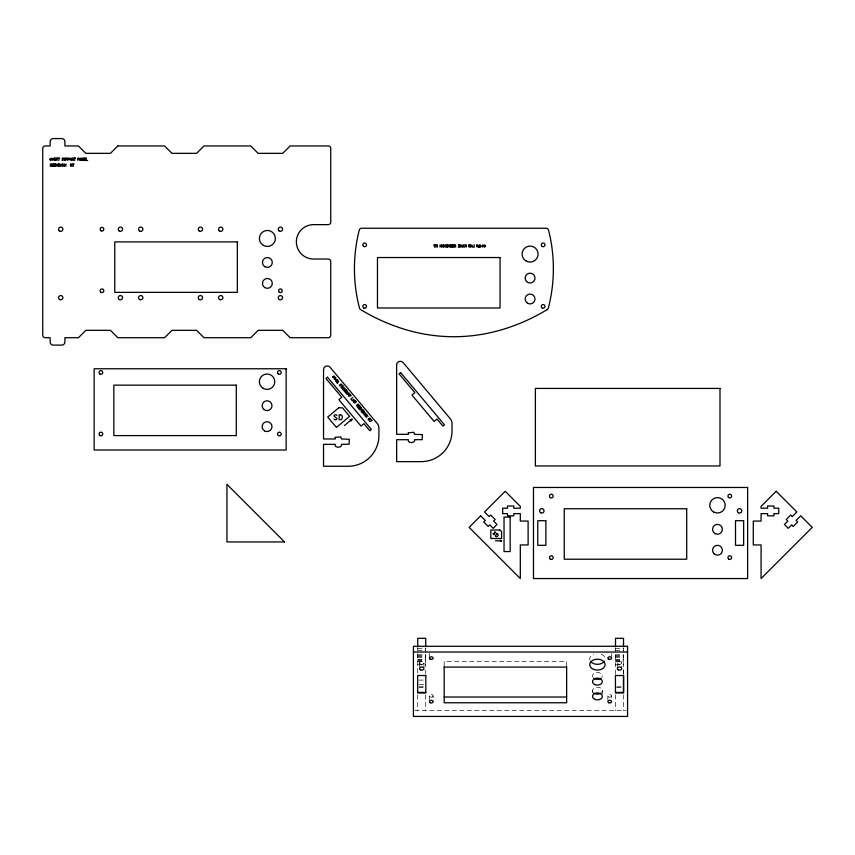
<?xml version="1.0" encoding="UTF-8"?>
<svg xmlns="http://www.w3.org/2000/svg" width="855" height="855" viewBox="0 0 855 855"><rect width="100%" height="100%" fill="white"/><g stroke="black" fill="none" stroke-linecap="round" stroke-linejoin="round"><path stroke-width="0.64" stroke-dasharray="4.28 3.21" d="M417.721 648.464L425.726 648.464M615.504 648.464L623.509 648.464M417.721 650.334L425.726 650.334M615.504 650.334L623.509 650.334M417.721 654.77L425.726 654.77M615.504 654.77L623.509 654.77M417.721 655.721L425.726 655.732M615.504 655.732L623.509 655.732M417.721 656.341L425.726 656.33M615.504 656.341L623.509 656.341M417.721 657.292L425.726 657.292M615.504 657.292L623.509 657.292M417.721 659.643L425.726 659.643M615.504 659.643L623.509 659.643M417.721 660.049L425.726 660.167M615.504 660.167L623.509 660.167M417.721 660.947L425.726 660.947M615.504 660.947L623.509 660.947M417.721 661.738L425.726 661.738M615.504 661.738L623.509 661.738M417.721 664.784L425.726 664.784M615.504 664.784L623.509 664.784M419.057 680.088L424.39 680.088M419.057 684.417L425.726 684.417M419.057 686.918L425.726 686.918M616.84 686.918L623.509 686.918M418.865 687.185L424.657 687.185M616.615 687.185L622.419 687.185M414.75 710.676L626.234 710.676M623.573 669.775L623.573 674.755M623.509 647.524L623.509 675.557M623.509 694.837L623.509 710.676M621.724 662.775A2.212 1.571 0 0 1 618.4 664.132A2.212 1.571 0 0 1 618.4 661.417A2.212 1.571 0 0 1 621.724 662.775L621.724 668.524M617.299 662.775L617.299 668.524M615.504 647.524L615.504 675.557M615.504 694.837L615.504 710.676M611.571 653.519L611.571 656.971M611.571 695.885A1.849 1.304 0 0 1 608.803 697.017A1.849 1.304 0 0 1 608.803 694.752A1.849 1.304 0 0 1 611.571 695.885L611.571 699.337M607.873 695.885L607.873 701.634M602.337 690.669L602.337 694.11M592.494 690.669L592.494 692.956M566.641 665.927L566.641 661.332L444.183 661.332L444.183 665.927M433.111 695.885A1.849 1.304 0 0 1 430.343 697.017A1.849 1.304 0 0 1 430.343 694.752A1.849 1.304 0 0 1 433.111 695.885L433.111 701.634M429.413 653.519L429.413 656.971M429.413 695.885L429.413 701.634M425.726 647.524L425.726 675.557M425.726 694.837L425.726 710.676M423.973 662.817L423.973 668.557M419.549 662.817L419.549 668.557M417.721 646.145L417.721 675.557M417.721 694.837L417.721 710.676M593.156 692.4A4.927 3.484 0 0 1 597.41 687.185A4.927 3.484 0 0 1 601.674 692.4M601.257 654.193A7.695 5.44 0 0 1 604.848 660.306M589.982 660.306A7.695 5.44 0 0 1 593.573 654.193M593.156 677.609A4.927 3.484 0 0 1 597.41 672.393A4.927 3.484 0 0 1 601.674 677.609M420.19 663.918A2.212 1.571 0 0 0 423.898 663.223A2.212 1.571 0 0 0 421.184 661.3A2.212 1.571 0 0 0 420.19 663.918"/><path stroke-width="1.28" d="M63.901 158.015L64.617 160.494L65.343 158.015M478.886 247.181L479.238 245.075M495.847 532.9C493.239 528.956 495.708 537.603 493.004 533.467M50.092 159.8C51.589 157.224 51.781 162.14 50.092 159.8A2.191 2.191 0 0 1 50.167 158.517L51.503 158.378M354.793 400.589L353.671 399.488A2.191 2.191 0 0 0 352.591 400.397L353.478 401.69M365.384 413.211L364.262 412.11A2.191 2.191 0 0 0 363.183 413.018L364.07 414.312M368.056 416.406L366.945 415.306A2.191 2.191 0 0 0 365.865 416.214L366.742 417.507M339.35 384.889C340.76 388.523 340.247 381.341 341.647 384.889M358.619 405.035C357.208 401.561 357.818 408.647 356.3 405.099M334.936 376.916L333.974 375.986A2.191 2.191 0 0 0 332.937 376.745C332.232 379.545 335.876 376.243 332.937 376.745M485.298 246.507C483.609 248.848 483.802 243.932 485.298 246.507A2.191 2.191 0 0 0 485.223 245.225L483.887 245.086M79.932 160.473L80.851 158.015L81.781 160.473M462.395 247.181L463.314 244.722L464.233 247.181M368.965 420.735L369.51 419.474L368.943 418.79M351.095 421.077L352.004 419.185L349.984 419.752M435.772 247.181L436.392 245.951L437.29 245.951M342.876 389.645L344.17 387.347L341.69 388.223M54.057 158.367L54.613 158.015M454.411 245.075C458.066 243.921 452.167 248.003 455.897 246.839M62.084 166.009L60.523 165.859A2.191 2.191 0 0 1 60.523 164.449L62.084 164.299M66.252 166.009L64.691 165.859A2.191 2.191 0 0 1 64.691 164.449L66.252 164.299M439.673 245.096L441.233 245.246A2.191 2.191 0 0 1 441.233 246.657L439.673 246.806M443.841 245.096L445.402 245.246A2.191 2.191 0 0 1 445.402 246.657L443.841 246.806M460.225 245.096L461.786 245.246A2.191 2.191 0 0 1 461.786 246.657L460.225 246.806M470.603 245.096L472.163 245.246A2.191 2.191 0 0 1 472.163 246.657L470.603 246.806M335.769 381.17L337.661 379.588L335.395 379.823L336.453 381.074M336.549 382.1L337.939 380.464M337.319 383.008L338.708 381.383M340.867 387.251L342.759 385.669M343.197 390.019L345.078 388.437L344.17 391.173L346.051 389.591M347.162 394.743L349.043 393.161L349.973 394.262M348.402 396.228L350.293 394.647L351.213 395.747M352.752 397.586L350.871 399.167L351.8 400.268M359.805 409.823L361.697 408.23L361.024 410.154L363.033 409.823L361.141 411.405M344.437 425.534L352.004 419.185M364.102 414.932L365.983 413.35L365.064 416.086L366.955 414.504M368.003 419.581L369.884 417.999L370.568 419.281L369.51 419.474M54.773 159.244L55.468 158.624L54.806 158.015M482.797 245.877C482.295 242.35 482.851 249.831 482.444 245.855M500.389 541.333L501.586 540.798L500.389 540.253M52.593 159.169C52.892 163.123 52.86 155.578 52.946 159.148M71.97 159.244L73.167 159.158L73.391 158.325L71.97 158.015L71.97 160.473M70.538 165.154L71.745 165.068L71.97 164.224L70.538 163.925L70.538 166.383M57.488 158.015L55.992 158.015L55.992 159.105A1.486 1.486 0 0 1 56.697 158.891L57.467 160.024L56.035 160.184M58.033 158.015L59.508 158.015A4.478 4.478 0 0 0 58.771 160.473M73.968 158.015L75.539 158.015M85.714 158.015L84.271 158.015L84.271 160.473L85.714 160.473M65.835 159.244L67.032 159.158L67.256 158.325L65.835 158.015L65.835 160.473M67.834 159.244L69.031 159.158L69.255 158.325L67.834 158.015L67.834 160.473M77.933 159.244L79.13 159.158L79.355 158.325L77.933 158.015L77.933 160.473M84.271 159.244L85.393 159.244M80.124 159.949L81.578 159.949M87.648 160.473L86.205 160.473L86.205 158.015M53.48 163.925L52.027 163.925L52.027 166.383L53.48 166.383M55.415 163.925L53.972 163.925L53.972 166.383L55.415 166.383M59.914 163.925L58.471 163.925L58.471 166.383L59.914 166.383M72.536 163.925L74.022 163.925A4.478 4.478 0 0 0 73.284 166.383M52.027 165.154L53.16 165.154M53.972 165.154L55.094 165.154M58.471 165.154L59.594 165.154M435.281 244.722L433.806 244.722A4.478 4.478 0 0 1 434.543 247.181M446.011 244.722L447.454 244.722L447.454 247.181L446.011 247.181M450.521 244.722L451.964 244.722L451.964 247.181L450.521 247.181M452.455 244.722L453.898 244.722L453.898 247.181L452.455 247.181M458.291 244.722L459.734 244.722L459.734 247.181L458.291 247.181M464.725 244.722L466.178 244.722L466.178 247.181M446.331 245.951L447.454 245.951M450.831 245.951L451.964 245.951M452.765 245.951L453.898 245.951M458.601 245.951L459.734 245.951M465.045 245.951L466.178 245.951M462.587 246.657L464.041 246.657M479.73 246.603L481.365 246.603L480.093 244.722L480.093 247.181M472.762 247.181L474.204 247.181L474.204 244.722M478.533 247.181L479.238 247.181M495.408 540.798L501.586 540.798M413.414 652.023L627.57 652.023M444.183 667.082L566.641 667.082M417.721 692.432L425.726 692.432M615.504 692.432L623.509 692.432L623.509 675.557M444.183 697.017L566.641 697.017M436.392 245.951L435.858 245.032L437.29 244.722L437.29 247.181M55.019 159.254L55.308 160.28L54.025 160.12M335.032 378.263C332.349 381.245 337.875 375.986 335.278 378.519M63.377 158.367C59.743 157.128 65.611 161.392 61.891 160.131M342.246 385.06L343.261 386.268M360.137 406.371L359.207 405.27L357.326 406.852L358.245 407.953M361.376 407.856L360.447 406.756L358.566 408.337L359.495 409.438M364.273 411.308L363.343 410.197L361.462 411.789L362.392 412.89M371.166 419.527L372.117 420.66A4.478 4.478 0 0 0 369.755 421.675M348.103 393.952L348.829 394.818M349.342 395.438L350.069 396.293M358.266 406.061L358.993 406.927M359.506 407.546L360.233 408.412M362.402 410.988L363.129 411.854M342.224 388.042L343.154 389.153M336.325 381.822L336.774 382.367M337.094 382.741L337.543 383.275M51.514 164.267C47.976 162.867 53.651 167.174 50.028 166.03M72.857 159.244L73.477 160.473M71.435 165.154L72.044 166.383M623.509 646.316L623.509 638.311L615.504 638.311L615.504 646.316M566.641 666.622L566.641 702.757L444.183 702.757L444.183 666.622M450.019 247.181L450.019 244.722L448.982 246.464L447.945 244.722L447.945 247.181M443.35 247.181L443.35 244.722L441.843 247.181L441.843 244.722M425.726 646.316L425.726 638.311L417.721 638.311L417.721 646.316M83.779 158.015L83.779 160.473L82.272 158.015L82.272 160.473M74.748 158.015L74.748 160.473M64.082 163.925L64.082 166.383L62.575 163.925L62.575 166.383M57.98 166.383L57.98 163.925L56.943 165.667L55.906 163.925L55.906 166.383M604.079 661.62A7.695 5.44 0 0 1 590.752 661.62M600.894 693.127A4.927 3.484 0 0 1 593.936 693.127M600.894 678.336A4.927 3.484 0 0 1 593.936 678.336M333.952 419.025A1.421 1.421 0 0 0 335.16 419.73L335.662 419.73A1.293 1.293 0 0 0 336.966 418.501L334.006 416.032A1.293 1.293 0 0 1 335.31 414.803L335.716 414.803A1.421 1.421 0 0 1 336.913 415.498M346.97 391.013L346.884 391.398A2.191 2.191 0 0 1 345.805 392.306L344.48 391.547L346.371 389.966L346.97 391.013M355.99 401.775L355.937 402.085A2.191 2.191 0 0 1 354.825 403.058L353.51 402.31L355.391 400.728L355.99 401.775M346.147 393.15L347.173 393.941A2.191 2.191 0 0 0 348.252 393.033L347.344 391.953A2.191 2.191 0 0 0 346.264 392.862L346.147 393.15M335.235 437.439L335.224 438.968L323.532 438.968L323.532 369.595A3.687 3.687 0 0 1 330.051 367.223L377.194 423.396A7.385 7.385 0 0 1 378.915 428.141L378.915 435.494A30.769 30.769 0 0 1 348.145 466.264L323.532 466.264L323.532 444.333L335.224 444.333C333.781 448.159 342.823 448.159 341.38 444.333L349.075 444.247L349.3 439.278L341.38 438.968L340.846 436.905L335.246 437.354M408.337 432.812L408.337 434.34L396.645 434.34L396.645 364.967A3.687 3.687 0 0 1 403.165 362.595L450.296 418.768A7.385 7.385 0 0 1 452.028 423.514L452.028 430.877A30.769 30.769 0 0 1 421.259 461.636L396.645 461.636L396.645 439.705L408.337 439.705C406.895 443.531 415.936 443.531 414.493 439.705L422.178 439.63L422.359 434.586L414.493 434.34L413.873 432.277L408.337 432.812M70.003 158.399L69.95 158.538A2.191 2.191 0 0 0 69.95 159.949L71.36 159.949A2.191 2.191 0 0 0 71.36 158.538L70.003 158.399M476.801 245.011L476.748 245.129A2.426 2.426 0 0 0 476.748 246.785L477.892 246.785A2.426 2.426 0 0 0 477.892 245.129L476.801 245.011M468.711 245.182L468.679 245.246A2.191 2.191 0 0 0 468.679 246.657L470.111 247.181L470.111 244.722L468.754 245.107M497.204 533.552L495.227 535.903L495.879 536.459A1.133 1.133 0 0 0 497.012 536.545A2.736 2.736 0 0 0 498.144 535.198A1.133 1.133 0 0 0 497.856 534.097L497.204 533.552M117.83 145.959L110.445 153.344L85.831 153.344L78.446 145.959L64.905 145.959L64.905 141.652A3.078 3.078 0 0 0 61.827 138.574L53.213 138.574A3.078 3.078 0 0 0 50.135 141.652L50.135 145.959L45.208 145.959A2.458 2.458 0 0 0 42.75 148.417L42.75 335.246A2.458 2.458 0 0 0 45.208 337.714L50.135 337.714L50.135 342.021A3.078 3.078 0 0 0 53.213 345.099L61.827 345.099A3.078 3.078 0 0 0 64.905 342.021L64.905 337.714L78.446 337.714L85.831 330.329L110.445 330.329L117.83 337.714L164.598 337.714L171.983 330.329L196.597 330.329L203.982 337.714L250.75 337.714L258.135 330.329L282.749 330.329L290.134 337.714L328.288 337.714A2.458 2.458 0 0 0 330.746 335.246L330.746 261.491A2.458 2.458 0 0 0 328.288 259.033L313.55 259.033A17.196 17.196 0 0 1 296.354 241.837A17.196 17.196 0 0 1 313.55 224.641L328.288 224.641A2.458 2.458 0 0 0 330.746 222.182L330.746 148.417A2.458 2.458 0 0 0 328.288 145.959L290.134 145.959L282.749 153.344L258.135 153.344L250.75 145.959L203.982 145.959L196.597 153.344L171.983 153.344L164.598 145.959L117.83 145.959M480.692 515.822L469.139 527.375L520.31 578.546L520.31 544.945L528.112 544.945L528.112 521.069L520.31 521.069L520.31 513.631L513.791 513.631L513.791 515.843L507.517 515.843L507.517 513.631L502.655 513.631L502.655 508.212L507.517 508.212L507.517 506L513.791 506L513.791 508.212L520.31 508.212L520.31 506.363L505.23 491.283L484.518 511.995L489.135 516.612L490.695 515.041L495.13 519.477L493.57 521.048L497.001 524.478L493.175 528.315L489.744 524.874L488.173 526.445L483.738 521.999L485.298 520.438L480.692 515.822M776.158 491.283L761.078 506.363L761.078 508.212L767.598 508.212L767.598 506L773.882 506L773.882 508.212L778.745 508.212L778.745 513.631L773.882 513.631L773.882 515.843L767.598 515.843L767.598 513.631L761.078 513.631L761.078 521.069L753.276 521.069L753.276 544.945L761.078 544.945L761.078 578.546L812.25 527.375L800.708 515.822L796.091 520.438L797.662 521.999L793.216 526.445L791.655 524.874L788.214 528.315L784.388 524.478L787.829 521.048L786.258 519.477L790.693 515.041L792.264 516.612L796.871 511.995L776.158 491.283M327.529 377.226L326.001 378.509L341.744 397.265L338.858 399.691L361.013 426.089L363.888 423.663L369.82 430.738L371.348 429.456L327.529 377.226M338.762 407.803L327.732 417.058L336.432 427.436L349.631 416.353L342.46 407.803L338.762 407.803M400.632 372.598L399.103 373.881L414.846 392.648L411.971 395.063L434.116 421.462L437.001 419.046L442.933 426.111L444.461 424.828L400.632 372.598M547.2 309.606C524.981 322.987 500.132 332.274 474.333 335.459A166.661 166.661 0 0 1 433.464 335.459C407.664 332.274 382.826 322.998 360.607 309.606A2.458 2.458 0 0 1 359.495 308.121A156.454 156.454 0 0 1 359.26 230.091A2.458 2.458 0 0 1 361.654 228.242L546.153 228.242A2.458 2.458 0 0 1 548.536 230.091A156.454 156.454 0 0 1 548.312 308.121A2.458 2.458 0 0 1 547.2 309.606M237.348 241.901L114.762 241.901L114.762 292.357L237.348 292.357L237.348 241.901M500.057 257.537L377.472 257.537L377.472 307.992L500.057 307.992L500.057 257.537M286.136 368.772L94.146 368.772L94.146 450.008L286.136 450.008L286.136 368.772M236.29 385.145L113.833 385.145L113.833 435.601L236.29 435.601L236.29 385.145M719.995 388.427L535.39 388.427L535.39 465.964L719.995 465.964L719.995 388.427M340.557 414.803L339.179 414.803L339.179 419.73L340.557 419.73A1.806 1.806 0 0 0 342.032 418.672A4.382 4.382 0 0 0 342.032 415.861A1.806 1.806 0 0 0 340.557 414.803M747.623 487.468L533.477 487.468L533.477 578.546L747.623 578.546L747.623 487.468M686.704 508.757L564.247 508.757L564.247 559.223L686.704 559.223L686.704 508.757M510.168 517.083L504.044 517.083L504.044 551.55L510.168 551.55L510.168 517.083M545.885 520.695L537.763 520.695L537.763 545.308L545.885 545.308L545.885 520.695M743.636 520.695L735.514 520.695L735.514 545.308L743.636 545.308L743.636 520.695M499.812 530.025L490.813 530.025L490.813 538.49L501.586 538.49L501.586 531.511L499.812 530.025M284.544 541.952L226.949 541.952L226.949 484.358L284.544 541.952M627.57 646.284L413.414 646.284L413.414 716.426L627.57 716.426L627.57 646.284M425.822 675.525L417.7 675.525L417.7 692.924L425.822 692.924L425.822 675.525M623.573 675.525L615.45 675.525L615.45 692.924L623.573 692.924L623.573 675.525M199.343 299.549A2.159 2.159 0 0 0 202.582 297.69A2.159 2.159 0 0 0 199.343 295.819A2.159 2.159 0 0 0 199.343 299.549M198.905 230.743A2.159 2.159 0 0 0 202.507 229.781A2.159 2.159 0 0 0 199.867 227.141A2.159 2.159 0 0 0 198.905 230.743M139.654 231.085A2.159 2.159 0 0 0 142.892 229.226A2.159 2.159 0 0 0 139.654 227.355A2.159 2.159 0 0 0 139.654 231.085M139.654 299.549A2.159 2.159 0 0 0 142.892 297.69A2.159 2.159 0 0 0 139.654 295.819A2.159 2.159 0 0 0 139.654 299.549M219.65 299.549A2.159 2.159 0 0 0 222.888 297.69A2.159 2.159 0 0 0 219.65 295.819A2.159 2.159 0 0 0 219.65 299.549M279.35 299.549A2.159 2.159 0 0 0 282.577 297.69A2.159 2.159 0 0 0 279.35 295.819A2.159 2.159 0 0 0 279.35 299.549M278.901 230.743A2.159 2.159 0 0 0 282.503 229.781A2.159 2.159 0 0 0 279.863 227.141A2.159 2.159 0 0 0 278.901 230.743M219.211 230.743A2.159 2.159 0 0 0 222.813 229.781A2.159 2.159 0 0 0 220.173 227.141A2.159 2.159 0 0 0 219.211 230.743M59.658 299.549A2.159 2.159 0 0 0 62.885 297.69A2.159 2.159 0 0 0 59.658 295.819A2.159 2.159 0 0 0 59.658 299.549M59.209 230.743A2.159 2.159 0 0 0 62.81 229.781A2.159 2.159 0 0 0 60.181 227.141A2.159 2.159 0 0 0 59.209 230.743M118.898 230.743A2.159 2.159 0 0 0 122.511 229.781A2.159 2.159 0 0 0 119.871 227.141A2.159 2.159 0 0 0 118.898 230.743M119.347 299.549A2.159 2.159 0 0 0 122.575 297.69A2.159 2.159 0 0 0 119.347 295.819A2.159 2.159 0 0 0 119.347 299.549M101.04 230.818A1.849 1.849 0 0 0 103.808 229.226A1.849 1.849 0 0 0 101.04 227.622A1.849 1.849 0 0 0 101.04 230.818M101.04 292.357A1.849 1.849 0 0 0 103.808 290.764A1.849 1.849 0 0 0 101.04 289.161A1.849 1.849 0 0 0 101.04 292.357M279.5 292.357A1.849 1.849 0 0 0 282.268 290.764A1.849 1.849 0 0 0 279.5 289.161A1.849 1.849 0 0 0 279.5 292.357M264.911 266.717A4.927 4.927 0 0 0 272.296 262.453A4.927 4.927 0 0 0 264.911 258.189A4.927 4.927 0 0 0 264.911 266.717M264.911 287.643A4.927 4.927 0 0 0 272.296 283.379A4.927 4.927 0 0 0 264.911 279.115A4.927 4.927 0 0 0 264.911 287.643M263.372 245.385A8.005 8.005 0 0 0 275.374 238.449A8.005 8.005 0 0 0 263.372 231.523A8.005 8.005 0 0 0 263.372 245.385M713.626 511.974A7.695 7.695 0 0 0 725.168 505.316A7.695 7.695 0 0 0 713.626 498.647A7.695 7.695 0 0 0 713.626 511.974M550.396 497.685A1.849 1.849 0 0 0 553.174 496.082A1.849 1.849 0 0 0 550.396 494.479A1.849 1.849 0 0 0 550.396 497.685M728.855 559.213A1.849 1.849 0 0 0 731.624 557.62A1.849 1.849 0 0 0 728.855 556.017A1.849 1.849 0 0 0 728.855 559.213M728.481 497.386A1.849 1.849 0 0 0 731.559 496.563A1.849 1.849 0 0 0 729.304 494.297A1.849 1.849 0 0 0 728.481 497.386M550.396 559.213A1.849 1.849 0 0 0 553.174 557.62A1.849 1.849 0 0 0 550.396 556.017A1.849 1.849 0 0 0 550.396 559.213M715.015 533.573A4.927 4.927 0 0 0 722.4 529.309A4.927 4.927 0 0 0 715.015 525.045A4.927 4.927 0 0 0 715.015 533.573M713.989 553.719A4.927 4.927 0 0 0 722.229 551.507A4.927 4.927 0 0 0 716.201 545.479A4.927 4.927 0 0 0 713.989 553.719M540.713 512.765A2.212 2.212 0 0 0 544.037 510.852A2.212 2.212 0 0 0 540.713 508.928A2.212 2.212 0 0 0 540.713 512.765M738.464 512.765A2.212 2.212 0 0 0 741.787 510.852A2.212 2.212 0 0 0 738.464 508.928A2.212 2.212 0 0 0 738.464 512.765M594.952 699.422A4.927 3.484 0 0 0 602.337 696.408A4.927 3.484 0 0 0 594.952 693.394A4.927 3.484 0 0 0 594.952 699.422M430.343 702.757A1.849 1.304 0 0 0 433.111 701.634A1.849 1.304 0 0 0 430.343 700.502A1.849 1.304 0 0 0 430.343 702.757M429.958 659.034A1.849 1.304 0 0 0 433.047 658.457A1.849 1.304 0 0 0 430.781 656.854A1.849 1.304 0 0 0 429.958 659.034M420.649 669.914A2.212 1.571 0 0 0 423.973 668.557A2.212 1.571 0 0 0 420.649 667.199A2.212 1.571 0 0 0 420.649 669.914M618.4 669.882A2.212 1.571 0 0 0 621.724 668.524A2.212 1.571 0 0 0 618.4 667.167A2.212 1.571 0 0 0 618.4 669.882M593.573 669.358A7.695 5.44 0 0 0 605.105 664.645A7.695 5.44 0 0 0 593.573 659.932A7.695 5.44 0 0 0 593.573 669.358M608.803 702.757A1.849 1.304 0 0 0 611.571 701.634A1.849 1.304 0 0 0 608.803 700.502A1.849 1.304 0 0 0 608.803 702.757M608.803 659.248A1.849 1.304 0 0 0 611.571 658.115A1.849 1.304 0 0 0 608.803 656.982A1.849 1.304 0 0 0 608.803 659.248M594.952 684.631A4.927 3.484 0 0 0 602.337 681.617A4.927 3.484 0 0 0 594.952 678.603A4.927 3.484 0 0 0 594.952 684.631M99.992 374.063A1.849 1.849 0 0 0 102.76 372.47A1.849 1.849 0 0 0 99.992 370.867A1.849 1.849 0 0 0 99.992 374.063M99.608 435.313A1.849 1.849 0 0 0 102.696 434.479A1.849 1.849 0 0 0 100.43 432.224A1.849 1.849 0 0 0 99.608 435.313M278.452 435.601A1.849 1.849 0 0 0 281.22 434.009A1.849 1.849 0 0 0 278.452 432.406A1.849 1.849 0 0 0 278.452 435.601M278.067 373.774A1.849 1.849 0 0 0 281.156 372.951A1.849 1.849 0 0 0 278.89 370.685A1.849 1.849 0 0 0 278.067 373.774M263.586 409.182A4.927 4.927 0 0 0 271.815 406.969A4.927 4.927 0 0 0 265.787 400.942A4.927 4.927 0 0 0 263.586 409.182M264.601 430.888A4.927 4.927 0 0 0 271.986 426.624A4.927 4.927 0 0 0 264.601 422.359A4.927 4.927 0 0 0 264.601 430.888M263.212 388.362A7.695 7.695 0 0 0 274.754 381.704A7.695 7.695 0 0 0 263.212 375.035A7.695 7.695 0 0 0 263.212 388.362M363.749 246.454A1.849 1.849 0 0 0 366.517 244.851A1.849 1.849 0 0 0 363.749 243.258A1.849 1.849 0 0 0 363.749 246.454M363.749 307.992A1.849 1.849 0 0 0 366.517 306.389A1.849 1.849 0 0 0 363.749 304.797A1.849 1.849 0 0 0 363.749 307.992M541.824 307.693A1.849 1.849 0 0 0 544.913 306.87A1.849 1.849 0 0 0 542.647 304.615A1.849 1.849 0 0 0 541.824 307.693M542.209 246.454A1.849 1.849 0 0 0 544.977 244.851A1.849 1.849 0 0 0 542.209 243.258A1.849 1.849 0 0 0 542.209 246.454M527.621 303.269A4.927 4.927 0 0 0 535.006 299.004A4.927 4.927 0 0 0 527.621 294.74A4.927 4.927 0 0 0 527.621 303.269M526.082 261.01A8.005 8.005 0 0 0 538.084 254.085A8.005 8.005 0 0 0 526.082 247.159A8.005 8.005 0 0 0 526.082 261.01M526.605 281.562A4.927 4.927 0 0 0 534.835 279.361A4.927 4.927 0 0 0 528.807 273.333A4.927 4.927 0 0 0 526.605 281.562"/></g></svg>
